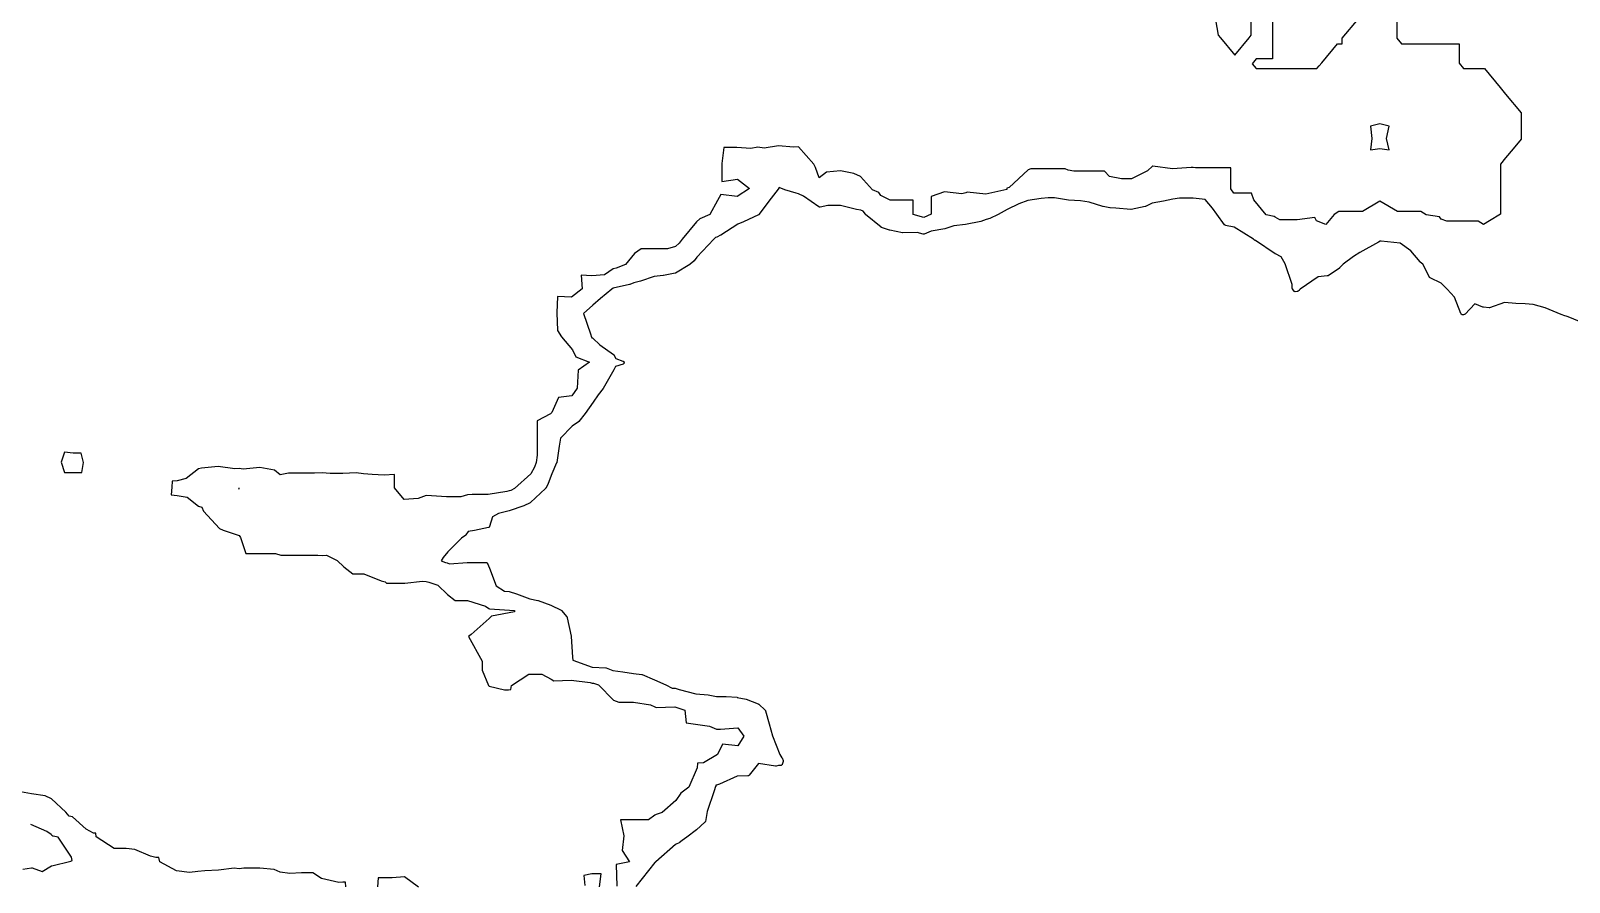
# Model space of a CAD drawing. Header units: millimetres. Extents: x 0 to 500, y 0 to 700.
# Drawn here: x 67.7 to 136.4, y 131.2 to 169.2 of the extents above; entities that cross this region are included whole.
import ezdxf

# ---------------------------------------------------------------- set-up
doc = ezdxf.new("R2010")
doc.units = ezdxf.units.MM
doc.layers.add('CORTE', color=1, linetype='Continuous')
doc.layers.add('GRABADO', color=5, linetype='Continuous')

msp = doc.modelspace()

# ---------------------------------------------------------------- linework, layer by layer
at = {"layer": 'CORTE'}
for points in [[(137.18, 156.083), (136.348, 156.425), (136.255, 156.456), (136.202, 156.476), (136.036, 156.538), (136.035, 156.539), (135.329, 156.831), (134.792, 156.987), (134.424, 157.013), (134.015, 157.027), (134.012, 157.027), (133.511, 157.077), (132.845, 156.833), (132.839, 156.832), (132.829, 156.83), (132.818, 156.83), (132.566, 156.856), (132.56, 156.857), (132.551, 156.859), (132.547, 156.861), (132.182, 157.013), (131.747, 156.555), (131.742, 156.551), (131.737, 156.547), (131.731, 156.543), (131.726, 156.541), (131.723, 156.539), (131.672, 156.52), (131.668, 156.519), (131.662, 156.517), (131.653, 156.516), (131.644, 156.516), (131.63, 156.518), (131.621, 156.522), (131.616, 156.523), (131.609, 156.527), (131.601, 156.533), (131.579, 156.554), (131.574, 156.558), (131.569, 156.565), (131.566, 156.57), (131.562, 156.577), (131.275, 157.309), (130.951, 157.668), (130.679, 157.929), (130.187, 158.165), (130.182, 158.168), (130.177, 158.171), (130.171, 158.176), (130.167, 158.181), (130.162, 158.186), (130.16, 158.19), (130.157, 158.194), (129.854, 158.784), (129.747, 158.871), (129.745, 158.874), (129.74, 158.878), (129.322, 159.38), (128.843, 159.716), (127.994, 159.801), (127.96, 159.803), (127.883, 159.763), (127.054, 159.307), (126.759, 159.13), (126.296, 158.776), (126.142, 158.614), (126.135, 158.609), (125.628, 158.267), (125.622, 158.262), (125.613, 158.258), (125.608, 158.256), (125.599, 158.254), (125.593, 158.253), (125.191, 158.211), (124.383, 157.663), (124.339, 157.615), (124.337, 157.612), (124.33, 157.606), (124.28, 157.571), (124.274, 157.567), (124.266, 157.563), (124.256, 157.559), (124.248, 157.558), (124.245, 157.558), (124.163, 157.552), (124.156, 157.552), (124.151, 157.553), (124.143, 157.554), (124.133, 157.557), (124.123, 157.561), (124.114, 157.568), (124.105, 157.575), (124.099, 157.584), (124.037, 157.679), (124.035, 157.682), (124.03, 157.692), (124.028, 157.699), (124.026, 157.707), (124.025, 157.714), (124.025, 157.718), (124.025, 157.873), (123.716, 158.8), (123.531, 159.103), (123.275, 159.239), (123.271, 159.241), (122.381, 159.835), (122.379, 159.836), (122.358, 159.852), (122.354, 159.853), (122.344, 159.856), (122.334, 159.86), (122.322, 159.868), (122.315, 159.875), (122.313, 159.878), (122.308, 159.884), (122.303, 159.893), (121.43, 160.435), (121.051, 160.513), (121.043, 160.515), (121.031, 160.521), (121.024, 160.525), (121.018, 160.53), (121.013, 160.535), (121.01, 160.538), (120.66, 161.011), (120.473, 161.281), (120.145, 161.674), (119.603, 161.721), (118.994, 161.721), (118.692, 161.677), (118.282, 161.599), (117.777, 161.502), (117.477, 161.358), (117.47, 161.354), (117.461, 161.352), (116.84, 161.228), (116.832, 161.227), (116.824, 161.227), (116.147, 161.281), (115.899, 161.291), (115.894, 161.291), (115.887, 161.292), (115.58, 161.351), (115.576, 161.352), (114.957, 161.543), (114.564, 161.61), (114.04, 161.643), (114.037, 161.644), (113.406, 161.743), (113.126, 161.743), (112.811, 161.709), (112.214, 161.625), (111.82, 161.472), (111.303, 161.219), (110.888, 161.002), (110.888, 161.001), (110.522, 160.815), (110.516, 160.812), (110.364, 160.768), (110.119, 160.691), (109.433, 160.546), (109.429, 160.545), (108.915, 160.49), (108.513, 160.357), (108.508, 160.356), (107.905, 160.256), (107.592, 160.127), (107.583, 160.124), (107.573, 160.122), (107.566, 160.121), (107.551, 160.122), (107.543, 160.124), (107.278, 160.2), (106.639, 160.172), (106.631, 160.172), (106.626, 160.173), (106.623, 160.174), (106.049, 160.297), (106.045, 160.298), (105.685, 160.414), (105.681, 160.416), (105.675, 160.418), (105.667, 160.424), (105.663, 160.427), (104.975, 160.998), (104.971, 161.002), (104.966, 161.008), (104.863, 161.147), (104.762, 161.19), (104.563, 161.228), (103.849, 161.393), (103.283, 161.393), (102.943, 161.327), (102.931, 161.326), (102.917, 161.328), (102.912, 161.329), (102.903, 161.331), (102.894, 161.336), (102.891, 161.338), (102.205, 161.816), (101.98, 161.927), (101.871, 161.951), (101.868, 161.951), (101.362, 162.095), (101.112, 162.196), (101.073, 162.128), (101.07, 162.124), (101.068, 162.121), (100.65, 161.595), (100.225, 161.008), (100.22, 161.003), (100.216, 160.999), (100.201, 160.986), (100.194, 160.98), (100.185, 160.976), (99.517, 160.675), (99.262, 160.56), (98.504, 160.077), (98.5, 160.075), (98.331, 159.993), (98.269, 159.967), (98.188, 159.89), (97.431, 159.088), (97.312, 158.929), (97.308, 158.924), (97.303, 158.92), (97.133, 158.774), (97.128, 158.77), (96.485, 158.384), (96.477, 158.379), (96.465, 158.376), (95.94, 158.271), (95.936, 158.27), (95.537, 158.225), (94.926, 158.019), (94.923, 158.018), (94.618, 157.942), (94.442, 157.869), (94.436, 157.867), (93.698, 157.706), (93.633, 157.66), (93.139, 157.244), (92.791, 156.949), (92.381, 156.585), (92.685, 155.675), (92.738, 155.526), (92.75, 155.5), (92.769, 155.493), (92.775, 155.491), (92.784, 155.485), (92.791, 155.48), (93.097, 155.186), (93.712, 154.755), (93.715, 154.753), (93.72, 154.748), (93.726, 154.742), (93.731, 154.735), (93.733, 154.731), (93.823, 154.57), (94.137, 154.455), (94.139, 154.454), (94.148, 154.45), (94.156, 154.444), (94.161, 154.44), (94.166, 154.435), (94.171, 154.429), (94.175, 154.422), (94.178, 154.416), (94.181, 154.41), (94.183, 154.401), (94.184, 154.393), (94.185, 154.389), (94.185, 154.379), (94.183, 154.37), (94.182, 154.365), (94.18, 154.359), (94.176, 154.349), (94.172, 154.343), (94.169, 154.339), (94.163, 154.332), (94.158, 154.328), (94.152, 154.323), (94.147, 154.32), (94.139, 154.316), (93.809, 154.217), (93.734, 154.065), (93.733, 154.063), (93.26, 153.232), (93.256, 153.228), (93.035, 152.948), (92.803, 152.619), (92.447, 152.117), (92.164, 151.759), (92.157, 151.753), (92.152, 151.749), (91.864, 151.556), (91.352, 151.015), (91.283, 150.653), (91.178, 149.925), (91.177, 149.92), (91.175, 149.916), (91.174, 149.911), (90.958, 149.416), (90.8, 148.989), (90.799, 148.986), (90.797, 148.981), (90.685, 148.789), (90.681, 148.782), (90.676, 148.777), (90.674, 148.774), (90.012, 148.145), (90.009, 148.142), (90.004, 148.138), (89.998, 148.135), (89.71, 147.992), (89.705, 147.989), (89.058, 147.771), (89.056, 147.77), (88.579, 147.645), (88.307, 147.502), (88.182, 147.075), (88.179, 147.068), (88.175, 147.061), (88.173, 147.057), (88.169, 147.051), (88.164, 147.045), (88.157, 147.039), (88.15, 147.034), (88.145, 147.031), (88.141, 147.029), (88.131, 147.025), (87.506, 146.899), (87.227, 146.843), (87.124, 146.699), (87.121, 146.696), (87.118, 146.692), (87.113, 146.687), (86.925, 146.547), (86.313, 145.935), (86.113, 145.695), (86.017, 145.534), (86.204, 145.471), (86.279, 145.445), (86.395, 145.412), (87.181, 145.465), (88.029, 145.465), (88.034, 145.464), (88.036, 145.464), (88.046, 145.462), (88.055, 145.458), (88.061, 145.456), (88.066, 145.452), (88.072, 145.448), (88.078, 145.443), (88.082, 145.438), (88.086, 145.433), (88.091, 145.425), (88.093, 145.42), (88.179, 145.213), (88.481, 144.429), (88.839, 144.186), (89.047, 144.172), (89.055, 144.17), (89.379, 144.067), (89.381, 144.067), (89.983, 143.846), (90.336, 143.775), (90.34, 143.775), (90.348, 143.772), (90.917, 143.559), (90.921, 143.557), (91.371, 143.338), (91.379, 143.335), (91.389, 143.327), (91.394, 143.322), (91.398, 143.318), (91.635, 143.033), (91.639, 143.028), (91.644, 143.019), (91.647, 143.013), (91.65, 143.006), (91.651, 143), (91.816, 142.17), (91.817, 142.166), (91.89, 141.241), (91.9, 141.104), (92.757, 140.796), (93.371, 140.759), (93.379, 140.759), (93.389, 140.756), (93.687, 140.644), (94.131, 140.578), (94.604, 140.507), (94.983, 140.464), (94.989, 140.463), (94.996, 140.461), (95.001, 140.46), (95.551, 140.231), (96.046, 140.003), (96.047, 140.002), (96.333, 139.853), (96.446, 139.857), (96.451, 139.857), (96.46, 139.856), (96.467, 139.854), (96.641, 139.799), (97.386, 139.603), (97.938, 139.562), (97.942, 139.561), (98.307, 139.485), (98.739, 139.485), (99.235, 139.447), (99.239, 139.446), (99.636, 139.37), (99.639, 139.369), (99.645, 139.367), (100.182, 139.153), (100.188, 139.15), (100.193, 139.147), (100.198, 139.143), (100.203, 139.139), (100.484, 138.876), (100.489, 138.872), (100.496, 138.862), (100.5, 138.855), (100.502, 138.85), (100.504, 138.844), (100.666, 138.26), (100.812, 137.735), (101.146, 136.894), (101.237, 136.751), (101.24, 136.746), (101.243, 136.74), (101.285, 136.623), (101.287, 136.62), (101.288, 136.612), (101.289, 136.603), (101.289, 136.598), (101.289, 136.59), (101.287, 136.58), (101.248, 136.455), (101.246, 136.45), (101.244, 136.446), (101.24, 136.44), (101.235, 136.433), (101.23, 136.427), (101.224, 136.422), (101.216, 136.416), (101.204, 136.41), (101.192, 136.407), (101.184, 136.406), (101.18, 136.406), (101.087, 136.406), (100.974, 136.381), (100.966, 136.38), (100.956, 136.38), (100.95, 136.38), (100.185, 136.495), (99.772, 135.969), (99.768, 135.964), (99.761, 135.958), (99.755, 135.953), (99.75, 135.95), (99.745, 135.947), (99.737, 135.944), (99.73, 135.942), (99.722, 135.941), (99.717, 135.94), (99.244, 135.922), (98.453, 135.567), (98.449, 135.565), (98.32, 135.525), (98.313, 135.523), (98.307, 135.523), (98.283, 135.52), (98.279, 135.479), (98.279, 135.473), (98.277, 135.466), (98.217, 135.279), (97.904, 134.357), (97.821, 133.911), (97.819, 133.904), (97.817, 133.898), (97.815, 133.894), (97.812, 133.887), (97.807, 133.881), (97.802, 133.875), (97.798, 133.871), (97.422, 133.539), (97.42, 133.537), (96.982, 133.205), (96.679, 132.975), (96.676, 132.973), (96.672, 132.971), (96.489, 132.881), (95.598, 132.103), (95.594, 132.098), (95.592, 132.095), (95.587, 132.088), (95.58, 132.082), (95.575, 132.078), (95.571, 132.075), (95.566, 132.072), (95.565, 132.072), (94.717, 131.009)], [(67.341, 131.778), (67.722, 131.84), (67.728, 131.841), (67.732, 131.841), (67.739, 131.84), (67.748, 131.839), (67.755, 131.837), (68.196, 131.668), (68.62, 131.923), (68.626, 131.925), (68.631, 131.927), (68.636, 131.929), (69.481, 132.132), (69.538, 132.158), (69.536, 132.164), (69.535, 132.169), (69.511, 132.308), (68.918, 133.198), (68.686, 133.249), (68.682, 133.25), (68.675, 133.253), (68.67, 133.255), (68.664, 133.259), (68.656, 133.264), (68.65, 133.27), (68.647, 133.274), (68.606, 133.323), (68.4, 133.462), (67.697, 133.769), (67.691, 133.772), (67.686, 133.776)]]:
    msp.add_lwpolyline(points, dxfattribs=at)
msp.add_lwpolyline([(77.004, 148.773), (76.992, 148.774), (76.963, 148.771), (76.986, 148.751), (77.004, 148.773)], close=True, dxfattribs=at)
at = {"layer": 'GRABADO'}
for points in [[(128.701, 169.73), (128.701, 168.863), (128.905, 168.619), (131.48, 168.619), (131.48, 167.752), (131.684, 167.507), (132.61, 167.507), (133.315, 166.661), (133.437, 166.514), (133.559, 166.369), (134.259, 165.529), (134.259, 164.363), (133.902, 163.931), (133.559, 163.523), (133.333, 163.251), (133.333, 161.013), (132.842, 160.717), (132.575, 160.556), (132.326, 160.706), (130.939, 160.706), (130.675, 160.785), (130.602, 160.894), (130.014, 160.983), (129.775, 161.127), (128.726, 161.127), (127.943, 161.597), (127.16, 161.127), (126.111, 161.127), (125.896, 160.997), (125.53, 160.554), (125.11, 160.722), (125.035, 160.871), (124.243, 160.765), (123.47, 160.765), (123.271, 160.878), (123.221, 160.913), (122.868, 160.987), (122.319, 161.646), (122.209, 161.943), (121.419, 161.943), (121.283, 162.144), (121.283, 163.083), (119.701, 163.083), (119.601, 163.096), (119.519, 163.096), (118.677, 163.043), (117.802, 163.153), (117.793, 163.15), (117.568, 162.942), (116.844, 162.595), (116.4, 162.595), (115.864, 162.701), (115.639, 162.926), (114.272, 162.926), (114.025, 162.972), (113.89, 163.034), (112.349, 163.034), (112.235, 162.995), (111.389, 162.198), (111.283, 162.166), (111.283, 162.106), (110.346, 161.902), (109.511, 161.993), (109.443, 161.958), (109.275, 161.915), (108.498, 162.008), (107.905, 161.794), (107.905, 161.005), (107.568, 160.866), (107.104, 160.998), (107.104, 161.63), (106.077, 161.63), (105.661, 161.849), (105.561, 161.984), (105.282, 162.104), (104.739, 162.69), (104.447, 162.83), (103.854, 162.949), (103.226, 162.886), (102.896, 162.639), (102.729, 163.09), (102.664, 163.237), (101.973, 164.02), (101.747, 164.005), (101.082, 164.055), (100.447, 163.96), (100.155, 164.01), (99.846, 163.939), (99.223, 163.986), (98.641, 163.986), (98.556, 163.274), (98.556, 162.471), (99.246, 162.575), (99.795, 162.163), (99.244, 161.796), (98.502, 161.895), (98.366, 161.624), (98.017, 160.996), (97.572, 160.804), (97.428, 160.668), (96.786, 159.897), (96.65, 159.715), (96.483, 159.572), (96.125, 159.47), (94.951, 159.47), (94.646, 159.25), (94.245, 158.769), (93.827, 158.596), (93.698, 158.568), (93.315, 158.303), (92.742, 158.257), (92.274, 158.295), (92.308, 157.686), (91.84, 157.303), (91.214, 157.337), (91.183, 156.608), (91.216, 155.823), (91.393, 155.541), (91.879, 154.957), (92.031, 154.638), (92.64, 154.404), (92.13, 154.055), (92.098, 153.248), (91.857, 152.911), (91.252, 152.83), (90.953, 152.164), (90.902, 152.102), (90.309, 151.791), (90.309, 150.26), (90.267, 149.921), (90.191, 149.715), (90.022, 149.423), (89.29, 148.764), (89.127, 148.683), (89.058, 148.66), (88.95, 148.632), (88.116, 148.494), (87.4, 148.494), (87.196, 148.485), (86.897, 148.395), (86.255, 148.395), (85.592, 148.433), (85.341, 148.448), (84.992, 148.328), (84.372, 148.281), (83.939, 148.8), (83.939, 149.39), (83.478, 149.358), (82.937, 149.396), (82.544, 149.423), (82.22, 149.469), (81.628, 149.434), (81.053, 149.434), (80.697, 149.473), (80.36, 149.454), (79.195, 149.454), (78.827, 149.381), (78.575, 149.582), (77.916, 149.703), (77.181, 149.635), (76.992, 149.664), (76.809, 149.643), (76.065, 149.746), (75.311, 149.676), (75.175, 149.641), (74.625, 149.211), (74.228, 149.116), (74.01, 149.089), (73.987, 148.821), (73.959, 148.488), (74.226, 148.448), (74.678, 148.38), (75.176, 147.972), (75.324, 147.932), (75.397, 147.757), (76.113, 146.984), (76.285, 146.901), (77, 146.667), (77.062, 146.579), (77.292, 145.86), (78.612, 145.86), (78.856, 145.796), (80.512, 145.796), (80.701, 145.778), (80.898, 145.788), (81.369, 145.555), (81.674, 145.269), (82.068, 144.955), (82.566, 144.955), (83.341, 144.645), (83.511, 144.598), (83.579, 144.547), (84.4, 144.547), (85.18, 144.637), (85.346, 144.621), (85.463, 144.581), (85.865, 144.446), (86.306, 144.034), (86.638, 143.769), (87.195, 143.769), (87.995, 143.513), (88.151, 143.416), (88.18, 143.396), (89.286, 143.318), (89.29, 143.268), (88.26, 143.062), (88.16, 142.972), (87.354, 142.247), (87.242, 142.157), (87.849, 141.065), (87.849, 140.658), (88.135, 139.97), (88.155, 139.942), (88.85, 139.776), (89.029, 139.776), (89.136, 139.797), (89.161, 139.978), (89.94, 140.488), (90.509, 140.488), (90.926, 140.263), (91.055, 140.185), (91.818, 140.215), (92.668, 140.116), (92.757, 140.084), (92.818, 140.081), (93.037, 139.999), (93.71, 139.325), (93.957, 139.227), (94.6, 139.227), (95.361, 139.112), (95.554, 139.022), (95.615, 138.99), (96.457, 139.02), (96.902, 138.879), (96.955, 138.304), (97.383, 138.247), (98.004, 138.164), (98.316, 138.02), (98.492, 138.02), (99.262, 138.086), (99.533, 137.714), (99.265, 137.285), (98.575, 137.354), (98.358, 136.897), (97.74, 136.526), (97.466, 136.502), (97.447, 136.307), (97.085, 135.439), (96.719, 135.175), (96.504, 134.844), (95.881, 134.31), (95.627, 134.215), (95.559, 134.182), (95.277, 133.979), (94.028, 133.979), (94.176, 133.268), (94.108, 132.605), (94.423, 132.101), (93.839, 131.979), (93.867, 131.011)], [(120.603, 169.688), (120.717, 169.006), (120.818, 168.884), (121.459, 168.116), (122.099, 168.884), (122.196, 169), (122.196, 169.953)], [(123.143, 169.975), (123.143, 167.942), (122.42, 167.942), (122.239, 167.725), (122.42, 167.507), (123.068, 167.507), (123.311, 167.507), (123.555, 167.507), (125.129, 167.507), (125.229, 167.626), (125.35, 167.773), (126.055, 168.619), (126.259, 168.619), (126.259, 168.863), (126.982, 169.73)], [(81.764, 130.989), (81.747, 131.195), (81.629, 131.195), (81.446, 131.175), (80.669, 131.361), (80.285, 131.607), (79.775, 131.607), (79.258, 131.58), (78.826, 131.638), (78.558, 131.757), (77.916, 131.825), (77.21, 131.825), (76.995, 131.79), (76.777, 131.816), (76.073, 131.725), (75.456, 131.705), (75.149, 131.673), (74.771, 131.635), (74.191, 131.707), (73.456, 132.102), (73.407, 132.295), (73.277, 132.305), (73.033, 132.36), (72.342, 132.65), (71.947, 132.697), (71.413, 132.697), (70.612, 133.222), (70.6, 133.383), (70.49, 133.383), (70.166, 133.562), (69.547, 134.112), (69.404, 134.144), (69.254, 134.324), (68.613, 134.91), (68.333, 135.054), (67.718, 135.136), (66.897, 135.282)], [(85.006, 130.979), (84.383, 131.428), (83.829, 131.384), (83.2, 131.384), (83.175, 130.994)], [(93.091, 130.984), (93.161, 131.57), (92.749, 131.57), (92.392, 131.499), (92.439, 131.045)]]:
    msp.add_lwpolyline(points, dxfattribs=at)
for points in [[(128.358, 164.938), (127.943, 165.038), (127.522, 164.937), (127.587, 164.39), (127.526, 163.877), (127.943, 163.948), (128.351, 163.878), (128.244, 164.39), (128.358, 164.938)], [(69.579, 150.351), (69.193, 150.39), (69.052, 149.939), (69.195, 149.482), (69.963, 149.482), (70.047, 149.935), (69.932, 150.351), (69.579, 150.351)]]:
    msp.add_lwpolyline(points, close=True, dxfattribs=at)

doc.saveas('drawing.dxf')
